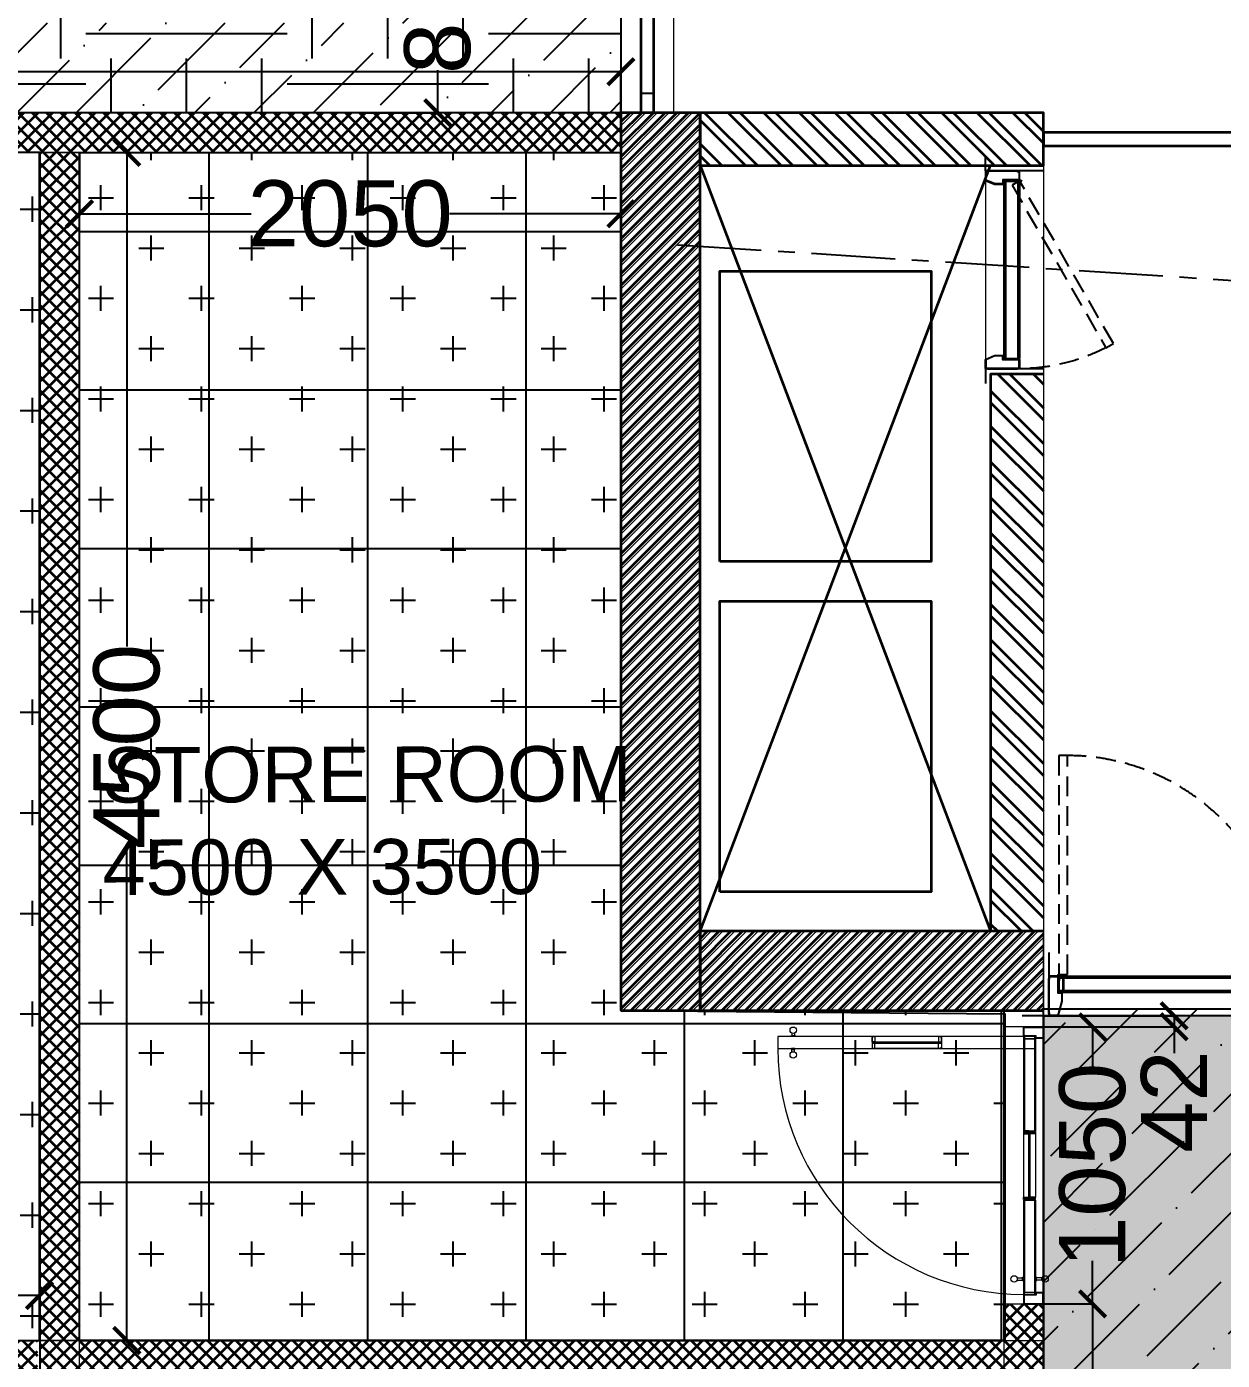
# Model space of a CAD drawing. Header units: millimetres. Extents: x 263321 to 4958806, y 33647 to 987811.
# Drawn here: x 2407802 to 2412329, y 497658 to 502709 of the extents above; entities that cross this region are included whole.
import ezdxf

# ---------------------------------------------------------------- set-up
doc = ezdxf.new("R2010")
doc.units = ezdxf.units.MM
doc.header["$PDMODE"] = 3
for name, pattern in [('( Hidden )', [0.375, 0.25, -0.125]), ('CENTER', [50.8, 31.75, -6.35, 6.35, -6.35]), ('HIDDEN', [0.375, 0.25, -0.125])]:
    doc.linetypes.add(name, pattern=pattern)
for name, color, linetype, lineweight in [('A-GYPSUM PARTITION', 250, 'Continuous', 35), ('A-PLAN-COLUMN', 3, 'Continuous', 0), ('A-PLAN-RCC-HATCH', 8, 'Continuous', 13), ('A-PLAN-THIN', 251, 'Continuous', 15), ('AR_DOOR', 42, 'Continuous', 0), ('Base 7th & 9th', 250, 'Continuous', 35), ('partition', 6, 'Continuous', 15), ('SW-PARTITION GYPSUM', 30, 'Continuous', 18), ('TOA_DOOR', 7, 'Continuous', 25)]:
    doc.layers.add(name, color=color, linetype=linetype, lineweight=lineweight)
for name, color, linetype in [('A-PLAN -GLASS FRAME', 4, 'Continuous'), ('A-PLAN-DOOR', 7, 'Continuous'), ('CEILING TOA', 7, 'Continuous'), ('CH', 250, 'Continuous'), ('CH - MAN', 8, 'Continuous'), ('FLOORING TOA', 7, 'Continuous'), ('PARTITION DIM.', 250, 'Continuous'), ('TEXT', 250, 'Continuous'), ('TOA-FC-MODULAR', 7, 'Continuous')]:
    doc.layers.add(name, color=color, linetype=linetype)
doc.styles.add('ARIAL', font='arial.ttf')
doc.styles.get("Standard").update_dxf_attribs({"font": 'arial.ttf'})
doc.styles.add('TEXT @ 150', font='arial.ttf', dxfattribs={"height": 225})
doc.dimstyles.new('DIM @ 150', dxfattribs={"dimtxt": 225, "dimasz": 100, "dimexe": 1, "dimexo": 0, "dimgap": 0.5, "dimtad": 0, "dimdec": 0, "dimzin": 0, "dimdsep": 46, "dimtxsty": 'TEXT @ 150', "dimblk": 'ARCHTICK', "dimcen": -2, "dimclrd": 8, "dimclre": 8, "dimclrt": 7, "dimadec": 0, "dimazin": 0, "dimtfac": 1, "dimtdec": 0, "dimtofl": 0, "dimtmove": 0, "dimatfit": 3, "dimldrblk": 'OPEN90', "dimfxl": 1, "dimtolj": 1, "dimtzin": 0, "dimlwd": -1, "dimlwe": -1, "dimarcsym": 0})
doc.dimstyles.new('DIM40', dxfattribs={"dimtxt": 80, "dimasz": 20, "dimexe": 30, "dimexo": 25, "dimgap": 20, "dimtad": 1, "dimdec": 0, "dimzin": 0, "dimdsep": 46, "dimtxsty": 'Standard', "dimblk1": 'DOT', "dimblk2": 'DOT', "dimsah": 1, "dimcen": 0.09, "dimclrd": 1, "dimclre": 1, "dimclrt": 2, "dimadec": 0, "dimazin": 0, "dimtfac": 1, "dimtdec": 0, "dimtofl": 0, "dimtmove": 0, "dimatfit": 0, "dimldrblk": 'DOT', "dimfxl": 1, "dimtolj": 1, "dimtzin": 0, "dimarcsym": 0})
pattern_1 = [(45, (13069.08, -8478.743), (-26.94076836, 26.94076836), []), (135, (13069.08, -8478.743), (-26.94076836, -26.94076836), [])]

# ---------------------------------------------------------------- blocks, each defined once
blk = doc.blocks.new('A$C3F28102C')
at = {"layer": 'A-PLAN-DOOR'}
h = blk.add_hatch(dxfattribs=at)
h.set_pattern_fill('ANSI31', color=256, style=0)
h.set_pattern_definition([(315, (-1529.3283, 1000.1135), (-0.44194174, -0.44194174), [])])
h.paths.add_polyline_path([(1.3, -14.9), (0, -14.9), (0, 0), (1.3, 0)])
h.paths.add_polyline_path([(1.3, 0.2), (1.3, 0), (0, 0), (0, 1.1, 0.115729)])
h.paths.add_polyline_path([(4.9, -14.9), (3.6, -14.9), (3.6, 0), (4.9, 0)])
h.paths.add_polyline_path([(4.9, 0), (3.6, 0), (3.6, 0.2, 0.115729), (4.9, 1.1)])
at = {"layer": 'A-PLAN-DOOR', "color": 2}
for points in [[(1.3, 0.2), (1.3, -14.9), (0, -14.9), (0, 1.1)], [(3.6, 0.2), (3.6, -14.9), (4.9, -14.9), (4.9, 1.1)]]:
    blk.add_lwpolyline(points, dxfattribs=at)
for radius in [3.42, 2.42]:
    blk.add_circle((2.5, 3.4), radius, dxfattribs=at)
blk = doc.blocks.new('Door 1500 mm')
at = {"layer": 'A-PLAN-DOOR'}
for p, q in [((-749, 144.7), (-749, 149.7)), ((749, 144.7), (749, 149.7)), ((710.4, 59.9), (-710.4, 59.9)), ((-710.4, 59.9), (-710.4, 0)), ((710.4, 53.4), (-710.4, 53.4)), ((-150, 0), (-150, 53.4)), ((710.4, 59.9), (710.4, 0)), ((710.4, 6.5), (-710.4, 6.5)), ((710.4, 0), (-710.4, 0))]:
    blk.add_line(p, q, dxfattribs=at)
for points in [[(-750, -90.3), (-750, -90.3), (-750, 149.7), (-851, 149.7)], [(750, -89.3), (750, 149.7), (851, 149.7)]]:
    blk.add_lwpolyline(points, dxfattribs=at)
for points in [[(-750, 8), (-749, 8), (-749, 141.7), (-750, 141.7)], [(-747.5, 1.5), (-715.6, 1.5), (-715.6, 63.4), (-700.6, 63.4), (-700.6, 94.6), (-715.2, 148.2), (-747.5, 148.2), (-747.5, 139.7), (-749, 139.7), (-749, 141.7), (-749, 149.7), (-714.1, 149.7), (-699.1, 94.8), (-699.1, 61.9), (-714.1, 61.9), (-714.1, 0), (-749, 0), (-749, 10), (-747.5, 10)], [(747.5, 1.5), (715.6, 1.5), (715.6, 63.4), (700.6, 63.4), (700.6, 94.6), (715.2, 148.2), (747.5, 148.2), (747.5, 139.7), (749, 139.7), (749, 141.7), (749, 149.7), (714.1, 149.7), (699.1, 94.8), (699.1, 61.9), (714.1, 61.9), (714.1, 0), (749, 0), (749, 10), (747.5, 10)], [(750, 8), (749, 8), (749, 141.7), (750, 141.7)]]:
    blk.add_lwpolyline(points, close=True, dxfattribs=at)
at = {"layer": 'A-PLAN-DOOR', "linetype": 'HIDDEN', "ltscale": 300}
for points in [[(-711.8, -7), (-678.8, -7), (-678.8, -534.8), (-711.8, -534.8)], [(711.8, -7), (678.8, -7), (678.8, -835.8), (711.8, -835.8)]]:
    blk.add_lwpolyline(points, close=True, dxfattribs=at)
for centre, radius, start, end in [((-678.8, -7), 528.9, 270, 0.757), ((678.8, -7), 828.8, 179.517, 270)]:
    blk.add_arc(centre, radius, start, end, dxfattribs=at)
at = {"layer": 'A-PLAN-DOOR', "extrusion": (0, 0, -1), "yscale": 0.9981851179673188, "zscale": -0.9981851179673188, "rotation": 180}
for p, xscale in [((714.1, 0), 0.9981851179673188), ((-714.1, 0), -0.9981851179673188)]:
    blk.add_blockref('A$C3F28102C', p, dxfattribs=dict(at, xscale=xscale))
blk = doc.blocks.new('_DOT')
at = {"color": 0, "linetype": 'ByBlock'}
blk.add_line((-0.5, 0), (-1, 0), dxfattribs=at)
at = {"color": 0, "linetype": 'ByBlock', "const_width": 0.5}
blk.add_lwpolyline([(-0.25, 0, 1), (0.25, 0, 1)], format="xyb", close=True, dxfattribs=at)
blk = doc.blocks.new('shaft door 750')
at = {"layer": 'A-PLAN-DOOR'}
for p, q in [((335.5, 59.8), (-335.5, 59.8)), ((-335.5, 0), (-335.5, 59.8)), ((335.5, 53.4), (-335.5, 53.4)), ((335.5, 0), (335.5, 59.8)), ((335.5, 6.5), (-335.5, 6.5)), ((335.5, 0), (-335.5, 0)), ((-374, -69.8), (-374, -64.8)), ((-374, -64.8), (-374, -69.8))]:
    blk.add_line(p, q, dxfattribs=at)
at = {"layer": 'A-PLAN-DOOR', "linetype": 'HIDDEN', "ltscale": 300}
blk.add_lwpolyline([(336.8, 59.8), (320.3, 31.3), (-295.2, 386.7), (-278.8, 415.2)], close=True, dxfattribs=at)
at = {"layer": 'A-PLAN-DOOR'}
for points in [[(-375, 150), (-375, 150), (-375, -70), (-430, -70)], [(375, 150.2), (375, 150.2), (375, -70), (430, -70)]]:
    blk.add_lwpolyline(points, dxfattribs=at)
for points in [[(-375, 51.9), (-374, 51.9), (-374, -61.8), (-375, -61.8)], [(-372.5, 58.3), (-340.6, 58.3), (-340.6, -3.5), (-325.6, -3.5), (-325.6, -34.7), (-340.2, -68.3), (-372.5, -68.3), (-372.5, -59.8), (-374, -59.8), (-374, -61.8), (-374, -69.8), (-339.1, -69.8), (-324.1, -34.9), (-324.1, -2), (-339.1, -2), (-339.1, 59.8), (-374, 59.8), (-374, 49.9), (-372.5, 49.9)], [(372.5, 58.3), (340.6, 58.3), (340.6, -3.5), (325.6, -3.5), (325.6, -34.7), (340.2, -68.3), (372.5, -68.3), (372.5, -59.8), (374, -59.8), (374, -61.8), (374, -69.8), (339.1, -69.8), (324.1, -34.9), (324.1, -2), (339.1, -2), (339.1, 59.8), (374, 59.8), (374, 49.9), (372.5, 49.9)], [(375, 51.9), (374, 51.9), (374, -61.8), (375, -61.8)]]:
    blk.add_lwpolyline(points, close=True, dxfattribs=at)
at = {"layer": 'A-PLAN-DOOR', "linetype": 'HIDDEN', "ltscale": 300}
blk.add_arc((337.6, 59.8), 711.6, 152.6807, 180, dxfattribs=at)
at = {"layer": 'A-PLAN-THIN'}
for p, q in [((395, 150), (-395, 150)), ((375, -70), (-375, -70))]:
    blk.add_line(p, q, dxfattribs=at)
at = {"layer": 'A-PLAN-DOOR', "xscale": -0.9973404255317604, "yscale": 0.9973404255317604, "zscale": 0.9973404255317604}
blk.add_blockref('A$C3F28102C', (339.1, 59.8), dxfattribs=at)
blk = doc.blocks.new('Columns')
at = {"layer": 'A-PLAN-RCC-HATCH'}
h = blk.add_hatch(dxfattribs=at)
h.set_pattern_fill('ANSI31', color=256, scale=250, style=0)
h.set_pattern_definition([(45, (472797.9, -579762.232), (-22.0970869, 22.0970869), [])])
h.paths.add_polyline_path([(32139.7, 10137), (32439.7, 10137), (32439.7, 13537), (32139.7, 13537)])
h = blk.add_hatch(dxfattribs=at)
h.set_pattern_fill('ANSI31', color=256, scale=250, style=0)
h.set_pattern_definition([(45, (473097.9, -579762.232), (-22.0970869, 22.0970869), [])])
h.paths.add_polyline_path([(32439.7, 10137), (33739.7, 10137), (33739.7, 10437), (32439.7, 10437)])
at = {"layer": 'A-PLAN-COLUMN', "elevation": 0}
for points in [[(32139.7, 10137), (32439.7, 10137), (32439.7, 13537), (32139.7, 13537)], [(32439.7, 10137), (33739.7, 10137), (33739.7, 10437), (32439.7, 10437)]]:
    blk.add_lwpolyline(points, close=True, dxfattribs=at)
blk = doc.blocks.new('_ArchTick')
at = {"color": 0, "linetype": 'ByBlock', "const_width": 0.15}
blk.add_lwpolyline([(-0.5, -0.5), (0.5, 0.5)], dxfattribs=at)
blk = doc.blocks.new('*D547')
at = {"layer": 'Defpoints', "color": 0, "transparency": 16777216}
for p in [(2411651.6, 498963.1), (2411651.6, 498921.2), (2412146.2, 498921.2)]:
    blk.add_point(p, dxfattribs=at)
at = {"layer": 'PARTITION DIM.', "color": 8, "transparency": 16777216}
for p, q in [((2411651.6, 498963.1), (2412147.2, 498963.1)), ((2411651.6, 498921.2), (2412147.2, 498921.2)), ((2412146.2, 498963.1), (2412146.2, 498921.2)), ((2412146.2, 498921.2), (2412146.2, 498821.2))]:
    blk.add_line(p, q, dxfattribs=at)
at = {"layer": 'PARTITION DIM.', "color": 8, "transparency": 16777216, "xscale": 100, "yscale": 100, "zscale": 100}
for p, rotation in [((2412146.2, 498963.1), 90), ((2412146.2, 498921.2), 270)]:
    blk.add_blockref('_ArchTick', p, dxfattribs=dict(at, rotation=rotation))
at = {"layer": 'PARTITION DIM.', "color": 7, "transparency": 16777216, "insert": (2412146.2, 498637.9), "char_height": 250, "attachment_point": 5, "rotation": 90}
blk.add_mtext('\\A1;42', dxfattribs=at)
blk = doc.blocks.new('_Open90')
at = {"color": 0, "linetype": 'ByBlock'}
for p, q in [((0, 0), (-1, 0)), ((-0.5, 0.5), (0, 0)), ((0, 0), (-0.5, -0.5))]:
    blk.add_line(p, q, dxfattribs=at)
blk = doc.blocks.new('*D548')
at = {"layer": 'Defpoints', "color": 0, "transparency": 16777216}
for p in [(2411651.6, 498921.2), (2411651.6, 497871.6), (2411837.9, 497871.6)]:
    blk.add_point(p, dxfattribs=at)
at = {"layer": 'PARTITION DIM.', "color": 8, "transparency": 16777216}
for p, q in [((2411651.6, 498921.2), (2411838.9, 498921.2)), ((2411837.9, 498921.2), (2411837.9, 498758)), ((2411837.9, 497871.6), (2411837.9, 498034.8)), ((2411651.6, 497871.6), (2411838.9, 497871.6))]:
    blk.add_line(p, q, dxfattribs=at)
at = {"layer": 'PARTITION DIM.', "color": 8, "transparency": 16777216, "xscale": 100, "yscale": 100, "zscale": 100}
for p, rotation in [((2411837.9, 498921.2), 90), ((2411837.9, 497871.6), 270)]:
    blk.add_blockref('_ArchTick', p, dxfattribs=dict(at, rotation=rotation))
at = {"layer": 'PARTITION DIM.', "color": 7, "transparency": 16777216, "insert": (2411837.9, 498396.4), "char_height": 250, "attachment_point": 5, "rotation": 90}
blk.add_mtext('\\A1;1050', dxfattribs=at)
blk = doc.blocks.new('*D549')
at = {"layer": 'Defpoints', "color": 0, "transparency": 16777216}
for p in [(2411651.6, 497871.6), (2411651.6, 492883.1), (2411837.9, 492883.1)]:
    blk.add_point(p, dxfattribs=at)
at = {"layer": 'PARTITION DIM.', "color": 8, "transparency": 16777216}
for p, q in [((2411651.6, 497871.6), (2411838.9, 497871.6)), ((2411837.9, 497871.6), (2411837.9, 495756.4)), ((2411837.9, 492883.1), (2411837.9, 494998.2)), ((2411651.6, 492883.1), (2411838.9, 492883.1))]:
    blk.add_line(p, q, dxfattribs=at)
at = {"layer": 'PARTITION DIM.', "color": 8, "transparency": 16777216, "xscale": 100, "yscale": 100, "zscale": 100}
for p, rotation in [((2411837.9, 497871.6), 90), ((2411837.9, 492883.1), 270)]:
    blk.add_blockref('_ArchTick', p, dxfattribs=dict(at, rotation=rotation))
at = {"layer": 'PARTITION DIM.', "color": 7, "transparency": 16777216, "insert": (2411837.9, 495377.3), "char_height": 250, "attachment_point": 5, "rotation": 90}
blk.add_mtext('\\A1;4989', dxfattribs=at)
blk = doc.blocks.new('*D561')
at = {"layer": 'Defpoints', "color": 0, "transparency": 16777216}
for p in [(2407850.2, 497903.6), (2404601.6, 497733.1), (2407850.2, 497733.1)]:
    blk.add_point(p, dxfattribs=at)
at = {"layer": 'PARTITION DIM.', "color": 8, "transparency": 16777216}
for p, q in [((2404601.6, 497733.1), (2404601.6, 497904.6)), ((2404601.6, 497903.6), (2405851.9, 497903.6)), ((2407850.2, 497903.6), (2406599.9, 497903.6)), ((2407850.2, 497733.1), (2407850.2, 497904.6))]:
    blk.add_line(p, q, dxfattribs=at)
at = {"layer": 'PARTITION DIM.', "color": 8, "transparency": 16777216, "xscale": 100, "yscale": 100, "zscale": 100, "rotation": 180}
blk.add_blockref('_ArchTick', (2404601.6, 497903.6), dxfattribs=at)
at = {"layer": 'PARTITION DIM.', "color": 8, "transparency": 16777216, "xscale": 100, "yscale": 100, "zscale": 100}
blk.add_blockref('_ArchTick', (2407850.2, 497903.6), dxfattribs=at)
at = {"layer": 'PARTITION DIM.', "color": 7, "transparency": 16777216, "insert": (2406225.9, 497903.6), "char_height": 250, "attachment_point": 5}
blk.add_mtext('\\A1;3249', dxfattribs=at)
blk = doc.blocks.new('*D562')
at = {"layer": 'Defpoints', "color": 0, "transparency": 16777216}
for p in [(2408001.6, 502233.1), (2408001.6, 497733.1), (2408180.8, 497733.1)]:
    blk.add_point(p, dxfattribs=at)
at = {"layer": 'PARTITION DIM.', "color": 8, "transparency": 16777216}
for p, q in [((2408001.6, 502233.1), (2408181.8, 502233.1)), ((2408180.8, 502233.1), (2408180.8, 500361.5)), ((2408180.8, 497733.1), (2408180.8, 499604.7)), ((2408001.6, 497733.1), (2408181.8, 497733.1))]:
    blk.add_line(p, q, dxfattribs=at)
at = {"layer": 'PARTITION DIM.', "color": 8, "transparency": 16777216, "xscale": 100, "yscale": 100, "zscale": 100}
for p, rotation in [((2408180.8, 502233.1), 90), ((2408180.8, 497733.1), 270)]:
    blk.add_blockref('_ArchTick', p, dxfattribs=dict(at, rotation=rotation))
at = {"layer": 'PARTITION DIM.', "color": 7, "transparency": 16777216, "insert": (2408180.8, 499983.1), "char_height": 250, "attachment_point": 5, "rotation": 90}
blk.add_mtext('\\A1;4500', dxfattribs=at)
blk = doc.blocks.new('*D565')
at = {"layer": 'Defpoints', "color": 0, "transparency": 16777216}
for p in [(2408001.6, 502233.1), (2410051.6, 502233.1), (2410051.6, 502000.6)]:
    blk.add_point(p, dxfattribs=at)
at = {"layer": 'PARTITION DIM.', "color": 8, "transparency": 16777216}
for p, q in [((2408001.6, 502233.1), (2408001.6, 501999.6)), ((2410051.6, 502233.1), (2410051.6, 501999.6)), ((2408001.6, 502000.6), (2408651.1, 502000.6)), ((2410051.6, 502000.6), (2409402.1, 502000.6))]:
    blk.add_line(p, q, dxfattribs=at)
at = {"layer": 'PARTITION DIM.', "color": 8, "transparency": 16777216, "xscale": 100, "yscale": 100, "zscale": 100, "rotation": 180}
blk.add_blockref('_ArchTick', (2408001.6, 502000.6), dxfattribs=at)
at = {"layer": 'PARTITION DIM.', "color": 8, "transparency": 16777216, "xscale": 100, "yscale": 100, "zscale": 100}
blk.add_blockref('_ArchTick', (2410051.6, 502000.6), dxfattribs=at)
at = {"layer": 'PARTITION DIM.', "color": 7, "transparency": 16777216, "insert": (2409026.6, 502000.6), "char_height": 250, "attachment_point": 5}
blk.add_mtext('\\A1;2050', dxfattribs=at)
blk = doc.blocks.new('*D572')
at = {"layer": 'Defpoints', "color": 0, "transparency": 16777216}
for p in [(2410051.6, 502538.9), (2404451.6, 502383.1), (2410051.6, 502383.1)]:
    blk.add_point(p, dxfattribs=at)
at = {"layer": 'PARTITION DIM.', "color": 8, "transparency": 16777216}
for p, q in [((2404451.6, 502383.1), (2404451.6, 502539.9)), ((2404451.6, 502538.9), (2406878.3, 502538.9)), ((2410051.6, 502538.9), (2407625, 502538.9)), ((2410051.6, 502383.1), (2410051.6, 502539.9))]:
    blk.add_line(p, q, dxfattribs=at)
at = {"layer": 'PARTITION DIM.', "color": 8, "transparency": 16777216, "xscale": 100, "yscale": 100, "zscale": 100, "rotation": 180}
blk.add_blockref('_ArchTick', (2404451.6, 502538.9), dxfattribs=at)
at = {"layer": 'PARTITION DIM.', "color": 8, "transparency": 16777216, "xscale": 100, "yscale": 100, "zscale": 100}
blk.add_blockref('_ArchTick', (2410051.6, 502538.9), dxfattribs=at)
at = {"layer": 'PARTITION DIM.', "color": 7, "transparency": 16777216, "insert": (2407251.6, 502538.9), "char_height": 250, "attachment_point": 5}
blk.add_mtext('\\A1;5600', dxfattribs=at)
blk = doc.blocks.new('*D701')
at = {"layer": 'CH', "color": 8, "transparency": 16777216}
for p, q in [((2409066.6, 503260.1), (2409358.9, 503260.1)), ((2409357.9, 503260.1), (2409357.9, 503098.4)), ((2409357.9, 502383.1), (2409357.9, 502544.7)), ((2409066.6, 502383.1), (2409358.9, 502383.1))]:
    blk.add_line(p, q, dxfattribs=at)
at = {"layer": 'Defpoints', "color": 0, "transparency": 16777216}
for p in [(2409066.6, 503260.1), (2409066.6, 502383.1), (2409357.9, 502383.1)]:
    blk.add_point(p, dxfattribs=at)
at = {"layer": 'CH', "color": 8, "transparency": 16777216, "xscale": 100, "yscale": 100, "zscale": 100}
for p, rotation in [((2409357.9, 503260.1), 90), ((2409357.9, 502383.1), 270)]:
    blk.add_blockref('_ArchTick', p, dxfattribs=dict(at, rotation=rotation))
at = {"layer": 'CH', "color": 7, "transparency": 16777216, "insert": (2409357.9, 502821.6), "char_height": 250, "attachment_point": 5, "rotation": 90}
blk.add_mtext('\\A1;877', dxfattribs=at)
blk = doc.blocks.new('A$C3A863514')
at = {"layer": 'AR_DOOR', "lineweight": 13, "ltscale": 0.4}
for p, q in [((-95.2, 952.4), (-86.1, 952.4)), ((-95.2, 942.8), (-86.1, 942.8)), ((-23.8, 952.4), (-32.9, 952.4)), ((-23.8, 942.8), (-32.9, 942.8))]:
    blk.add_line(p, q, dxfattribs=at)
at = {"layer": 'AR_DOOR', "lineweight": 13, "ltscale": 0.25}
for p, q in [((-36.8, 649), (-82.3, 649)), ((-82.3, 397.4), (-82.3, 638.1)), ((-62.1, 649), (-62.1, 397.4)), ((-56.9, 649), (-56.9, 397.4)), ((-36.8, 397.4), (-36.8, 638.1)), ((-36.8, 386.5), (-82.3, 386.5))]:
    blk.add_line(p, q, dxfattribs=at)
at = {"layer": 'AR_DOOR'}
for p, q in [((-959.6, 99.9), (-959.6, 78.8)), ((-950.1, 99.9), (-950.1, 78.8)), ((-404.7, 75), (-645.3, 75)), ((-959.6, 4.6), (-959.6, 25.7)), ((-950.1, 4.6), (-950.1, 25.7)), ((-404.7, 29.5), (-645.3, 29.5))]:
    blk.add_line(p, q, dxfattribs=at)
at = {"layer": 'AR_DOOR', "ltscale": 0.95}
for p, q in [((-656.3, 75), (-656.3, 29.5)), ((-656.3, 54.9), (-404.7, 54.9)), ((-393.8, 75), (-393.8, 29.5)), ((-656.3, 49.6), (-404.7, 49.6))]:
    blk.add_line(p, q, dxfattribs=at)
at = {"layer": 'AR_DOOR', "lineweight": 13, "ltscale": 0.05}
blk.add_lwpolyline([(-36.8, 29.5), (-36.8, 1006), (-82.3, 1006), (-82.3, 29.5)], close=True, dxfattribs=at)
at = {"layer": 'AR_DOOR', "lineweight": 13, "ltscale": 0.4}
for points in [[(-86.1, 954.3), (-86.1, 940.9), (-82.3, 940.9), (-82.3, 954.3)], [(-32.9, 954.3), (-32.9, 940.9), (-36.8, 940.9), (-36.8, 954.3)]]:
    blk.add_lwpolyline(points, close=True, dxfattribs=at)
at = {"layer": 'AR_DOOR', "lineweight": 13, "ltscale": 0.25}
for points in [[(-79.5, 649), (-79.5, 646.3), (-82.3, 646.3), (-82.3, 638.1), (-62.1, 638.1), (-62.1, 649), (-79.5, 649)], [(-39.5, 649), (-39.5, 646.3), (-36.8, 646.3), (-36.8, 638.1), (-56.9, 638.1), (-56.9, 649), (-39.5, 649)], [(-79.5, 386.5), (-79.5, 389.2), (-82.3, 389.2), (-82.3, 397.4), (-62.1, 397.4), (-62.1, 386.5), (-79.5, 386.5)], [(-39.5, 386.5), (-39.5, 389.2), (-36.8, 389.2), (-36.8, 397.4), (-56.9, 397.4), (-56.9, 386.5), (-39.5, 386.5)]]:
    blk.add_lwpolyline(points, dxfattribs=at)
at = {"layer": 'AR_DOOR'}
for points in [[(-1050, 0), (-1050, 0), (-1006.3, 0), (-1006.3, 29.5), (-1013.3, 29.5), (-1013.3, 75), (-1050, 75), (-1050, 0)], [(-1047.4, 3.5), (-1047.4, 2.6), (-1008.9, 2.6), (-1008.9, 26.9), (-1015.9, 26.9), (-1015.9, 72.4), (-1047.4, 72.4), (-1047.4, 2.6)], [(-656.3, 72.3), (-653.5, 72.3), (-653.5, 75), (-645.3, 75), (-645.3, 54.9), (-656.3, 54.9), (-656.3, 72.3)], [(-393.8, 72.3), (-396.5, 72.3), (-396.5, 75), (-404.7, 75), (-404.7, 54.9), (-393.8, 54.9), (-393.8, 72.3)], [(0, 0), (0, 0), (-43.7, 0), (-43.7, 29.5), (-36.8, 29.5), (-36.8, 75), (0, 75), (0, 0)], [(-2.6, 3.5), (-2.6, 2.6), (-41.1, 2.6), (-41.1, 26.9), (-34.1, 26.9), (-34.1, 72.4), (-2.6, 72.4), (-2.6, 2.6)], [(-656.3, 32.2), (-653.5, 32.2), (-653.5, 29.5), (-645.3, 29.5), (-645.3, 49.6), (-656.3, 49.6), (-656.3, 32.2)], [(-393.8, 32.2), (-396.5, 32.2), (-396.5, 29.5), (-404.7, 29.5), (-404.7, 49.6), (-393.8, 49.6), (-393.8, 32.2)]]:
    blk.add_lwpolyline(points, dxfattribs=at)
at = {"layer": 'AR_DOOR', "ltscale": 0.95}
for points in [[(-656.3, 75), (-1013.3, 75), (-1013.3, 71.5), (-656.3, 71.5)], [(-656.3, 71.5), (-1004.5, 71.5), (-1004.5, 33), (-656.3, 33)], [(-36.8, 75), (-393.8, 75)], [(-393.8, 71.5), (-36.8, 71.5), (-36.8, 75)], [(-45.5, 71.5), (-393.8, 71.5)], [(-393.8, 33), (-45.5, 33), (-45.5, 71.5)], [(-656.3, 29.5), (-1013.3, 29.5), (-1013.3, 33), (-656.3, 33)], [(-36.8, 33), (-36.8, 29.5), (-393.8, 29.5)], [(-393.8, 33), (-36.8, 33)]]:
    blk.add_lwpolyline(points, dxfattribs=at)
for points in [[(-1013.3, 71.5), (-1004.5, 71.5), (-1004.5, 33), (-1013.3, 33)], [(-36.8, 71.5), (-45.5, 71.5), (-45.5, 33), (-36.8, 33)]]:
    blk.add_lwpolyline(points, close=True, dxfattribs=at)
at = {"layer": 'AR_DOOR'}
for points in [[(-961.5, 78.8), (-948.1, 78.8), (-948.1, 75), (-961.5, 75)], [(-961.5, 25.7), (-948.1, 25.7), (-948.1, 29.5), (-961.5, 29.5)]]:
    blk.add_lwpolyline(points, close=True, dxfattribs=at)
at = {"layer": 'AR_DOOR', "lineweight": 13, "ltscale": 0.4}
for centre in [(-106.2, 947.6), (-12.8, 947.6)]:
    blk.add_circle(centre, 12, dxfattribs=at)
at = {"layer": 'AR_DOOR'}
for centre in [(-954.8, 110.9), (-954.8, -6.4)]:
    blk.add_circle(centre, 12, dxfattribs=at)
at = {"layer": 'AR_DOOR', "lineweight": 13, "ltscale": 0.05}
blk.add_arc((-81.9, 74.6), 931.4, 90.022, 179.978, dxfattribs=at)
at = {"layer": 'AR_DOOR'}
for centre, radius, start, end in [((-667.8, 67.7), 17.3, 311.9747, 17.0953), ((-676, 65.9), 22.6, 330.6798, 14.7641), ((-662.3, 69.5), 15.8, 292.4741, 7.5067), ((-657.6, 68.7), 13.9, 275.6882, 327.9828), ((-650, 64.6), 5.77, 207.9347, 287.0897), ((-649.2, 69.6), 6.45, 208.0111, 296.8103), ((-648.2, 76.4), 8.89, 222.5397, 287.3666), ((-401.8, 76.4), 8.89, 252.6334, 317.4603), ((-392.4, 68.7), 13.9, 212.0172, 264.3118), ((-400.8, 69.6), 6.45, 243.1897, 331.9889), ((-387.7, 69.5), 15.8, 172.4933, 247.5259), ((-400, 64.6), 5.77, 252.9103, 332.0653), ((-382.2, 67.7), 17.3, 162.9047, 228.0253), ((-374, 65.9), 22.6, 165.2359, 209.3202), ((-667.8, 36.8), 17.3, 342.9047, 48.0253), ((-676, 38.6), 22.6, 345.2359, 29.3202), ((-662.3, 35), 15.8, 352.4933, 67.5259), ((-657.6, 35.8), 13.9, 32.0172, 84.3118), ((-650, 39.9), 5.77, 72.9103, 152.0653), ((-649.2, 34.9), 6.45, 63.1897, 151.9889), ((-648.2, 28.1), 8.89, 72.6334, 137.4603), ((-401.8, 28.1), 8.89, 42.5397, 107.3666), ((-392.4, 35.8), 13.9, 95.6882, 147.9828), ((-400.8, 34.9), 6.45, 28.0111, 116.8103), ((-387.7, 35), 15.8, 112.4741, 187.5067), ((-400, 39.9), 5.77, 27.9347, 107.0897), ((-382.2, 36.8), 17.3, 131.9747, 197.0953), ((-374, 38.6), 22.6, 150.6798, 194.7641)]:
    blk.add_arc(centre, radius, start, end, dxfattribs=at)

msp = doc.modelspace()

# ---------------------------------------------------------------- hatches: boundary and pattern name
at = {"layer": 'A-GYPSUM PARTITION', "true_color": 0x636466}
h = msp.add_hatch(dxfattribs=at)
h.set_pattern_fill('ANSI37', color=251, scale=12)
h.set_pattern_definition(pattern_1)
h.paths.add_polyline_path([(2410051.6, 502383.1), (2406751.6, 502383.1), (2406751.6, 502233.1), (2410051.6, 502233.1)])
h = msp.add_hatch(dxfattribs=at)
h.set_pattern_fill('ANSI37', color=251, scale=12)
h.set_pattern_definition(pattern_1)
h.paths.add_polyline_path([(2408001.6, 502233.1), (2407851.6, 502233.1), (2407851.6, 497733.1), (2408001.6, 497733.1)])
h = msp.add_hatch(dxfattribs=at)
h.set_pattern_fill('ANSI37', color=251, scale=12)
h.set_pattern_definition(pattern_1)
h.paths.add_polyline_path([(2411576.6, 497871.6), (2411505.8, 497870.2), (2411505.8, 497733.1), (2411651.6, 497733.1), (2411651.6, 497871.6)])
h = msp.add_hatch(dxfattribs=at)
h.set_pattern_fill('ANSI37', color=251, scale=12)
h.set_pattern_definition(pattern_1)
h.paths.add_polyline_path([(2407842.9, 497733.1), (2404601.6, 497733.1), (2404601.6, 497583.1), (2407842.9, 497583.1)])
h = msp.add_hatch(dxfattribs=at)
h.set_pattern_fill('ANSI37', color=251, scale=12)
h.set_pattern_definition(pattern_1)
h.paths.add_polyline_path([(2411651.6, 497733.1), (2407851.6, 497733.1), (2407851.6, 497583.1), (2411651.6, 497583.1)])
at = {"layer": 'Base 7th & 9th'}
h = msp.add_hatch(dxfattribs=at)
h.set_pattern_fill('ANSI31', color=256, scale=250, style=0)
h.set_pattern_definition([(45, (2850709.825, -90916.18), (-22.0970869, 22.0970869), [])])
h.paths.add_polyline_path([(2410051.6, 498983.1), (2410351.6, 498983.1), (2410351.6, 502383.1), (2410051.6, 502383.1)])
h = msp.add_hatch(dxfattribs=at)
h.set_pattern_fill('ANSI32', color=256, scale=10, angle=-90, style=0)
h.set_pattern_definition([(315, (2173251.63, 180883.06), (67.35192, 67.35192), []), (315, (2173251.63, 180838.16), (67.35192, 67.35192), [])])
h.paths.add_polyline_path([(2410351.6, 502183.1), (2411651.6, 502183.1), (2411651.6, 502383.1), (2410351.6, 502383.1)])
h = msp.add_hatch(dxfattribs=at)
h.set_pattern_fill('ANSI32', color=256, scale=10, angle=-90, style=0)
h.set_pattern_definition([(315, (2173551.63, 180883.06), (67.35192, 67.35192), []), (315, (2173551.63, 180838.16), (67.35192, 67.35192), [])])
h.paths.add_polyline_path([(2411651.6, 499283.1), (2411651.6, 501393.1), (2411451.6, 501393.1), (2411451.6, 499283.1)])
h = msp.add_hatch(dxfattribs=at)
h.set_pattern_fill('ANSI31', color=256, scale=250, style=0)
h.set_pattern_definition([(45, (2851009.825, -90916.18), (-22.0970869, 22.0970869), [])])
h.paths.add_polyline_path([(2410351.6, 498983.1), (2411651.6, 498983.1), (2411651.6, 499283.1), (2410351.6, 499283.1)])
at = {"layer": 'CEILING TOA', "true_color": 0x939598}
h = msp.add_hatch(dxfattribs=at)
h.set_pattern_fill('ANSI36', color=252, scale=50)
h.set_pattern_definition([(45, (13069.08, -8478.74), (84.189901, 308.696304), [396.875, -79.375, 0, -79.375])])
h.paths.add_polyline_path([(2403926.6, 504623.3), (2409076.6, 504623.3), (2409076.6, 502723.3), (2403926.6, 502723.3)], flags=16)
h.paths.add_polyline_path([(2402951.6, 505304.9), (2410051.6, 505187.2), (2410051.6, 502383.1), (2404451.6, 502383.1), (2404451.6, 501336.2), (2402957.7, 501375.3)])
h = msp.add_hatch(dxfattribs=at)
h.set_pattern_fill('ANSI36', color=252, scale=50)
h.set_pattern_definition([(45, (16869.03, 23601.26), (84.189901, 308.696304), [396.875, -79.375, 0, -79.375])])
h.paths.add_polyline_path([(2411651.6, 498988.8), (2413191.4, 498988.8), (2413191.4, 492883.1), (2411651.6, 492883.1)])
at = {"layer": 'FLOORING TOA', "true_color": 0xc7c8ca}
h = msp.add_hatch(dxfattribs=at)
h.set_pattern_fill('EARTH', color=9, scale=120)
edge = h.paths.add_edge_path()
edge.add_line((2399150.3, 470683.1), (2406751.6, 470683.1))
edge.add_line((2406751.6, 470683.1), (2406751.6, 489283.1))
edge.add_line((2406751.6, 489283.1), (2406777, 491421.9))
edge.add_line((2406777, 491421.9), (2410711.6, 491383.1))
edge.add_line((2410711.6, 491383.1), (2410711.6, 490662.8))
edge.add_line((2410711.6, 490662.8), (2412251.6, 490662.8))
edge.add_line((2412251.6, 490662.8), (2412251.6, 491383.1))
edge.add_line((2412251.6, 491383.1), (2413501.6, 491383.1))
edge.add_line((2413501.6, 491383.1), (2413501.6, 490641.9))
edge.add_line((2413501.6, 490641.9), (2414541.6, 490641.9))
edge.add_line((2414541.6, 490641.9), (2414541.6, 491383.1))
edge.add_line((2414541.6, 491383.1), (2419059.8, 491383.1))
edge.add_line((2419059.8, 491383.1), (2419290.9, 492883.1))
edge.add_line((2419290.9, 492883.1), (2413191.6, 492883.1))
edge.add_line((2413191.6, 492883.1), (2413191.6, 495458.2))
edge.add_line((2413191.6, 495458.2), (2416206.2, 495458.2))
edge.add_line((2416206.2, 495458.2), (2416206.2, 496558.2))
edge.add_line((2416206.2, 496558.2), (2413191.6, 496558.2))
edge.add_line((2413191.6, 496558.2), (2413191.6, 498963.1))
edge.add_line((2413191.6, 498963.1), (2411651.6, 498963.1))
edge.add_line((2411651.6, 498963.1), (2411651.6, 492883.1))
edge.add_line((2411651.6, 492883.1), (2404451.6, 492883.1))
edge.add_line((2404451.6, 492883.1), (2404452.6, 502283.1))
edge.add_line((2404452.6, 502283.1), (2402951.6, 502283.1))
edge.add_line((2402951.6, 502283.1), (2402951.4, 497183.5))
edge.add_line((2402951.4, 497183.5), (2402951.6, 497133.1))
edge.add_line((2402951.6, 497133.1), (2399951.6, 497133.1))
edge.add_line((2399951.6, 497133.1), (2399951.6, 505326.9))
edge.add_arc((2397396.4, -38564.5), 543897.4, 89.730828, 95.307778)
edge.add_line((2347082.8, 503000.8), (2347082.9, 472483.1))
edge.add_line((2347082.9, 472483.1), (2343851.6, 472483.1))
edge.add_line((2343851.6, 472483.1), (2343851.6, 458383.2))
edge.add_line((2343851.6, 458383.2), (2354252.4, 458383.2))
edge.add_line((2354252.4, 458383.2), (2354252.7, 455753.4))
edge.add_arc((2374151.3, 141679.3), 314703.8, 88.069715, 93.625218, ccw=False)
edge.add_line((2384751.6, 456204.5), (2384751.6, 459200.3))
edge.add_line((2384751.6, 459200.3), (2394751.8, 459200.3))
edge.add_line((2394751.8, 459200.3), (2394749.6, 457484.3))
edge.add_line((2394749.6, 457484.3), (2395751.6, 457483.1))
edge.add_line((2395751.6, 457483.1), (2395751.6, 458383.1))
edge.add_line((2395751.6, 458383.1), (2396651.6, 458383.1))
edge.add_line((2396651.6, 458383.1), (2396651.6, 459197.4))
edge.add_line((2396651.6, 459197.4), (2399811.2, 459198))
edge.add_line((2399811.2, 459198), (2399811.2, 460833.1))
edge.add_line((2399811.2, 460833.1), (2398551.6, 460833.1))
edge.add_line((2398551.6, 460833.1), (2398551.6, 466883.1))
edge.add_line((2398551.6, 466883.1), (2403551.7, 466883.1))
edge.add_line((2403551.7, 466883.1), (2403551.7, 465533.1))
edge.add_line((2403551.7, 465533.1), (2407851.7, 465533.1))
edge.add_line((2407851.7, 465533.1), (2407851.7, 460783.1))
edge.add_line((2407851.7, 460783.1), (2409491.6, 460783.1))
edge.add_line((2409491.6, 460783.1), (2409496.3, 466883.1))
edge.add_line((2409496.3, 466883.1), (2415285.8, 466883.1))
edge.add_line((2415285.8, 466883.1), (2415516.9, 468383.1))
edge.add_line((2415516.9, 468383.1), (2399151.6, 468383.1))
edge.add_arc((2399151.6, 468983.1), 600, 180.0002, 269.9977, ccw=False)
edge.add_line((2398551.6, 468983.1), (2398551.6, 470083.1))
edge.add_arc((2399151.6, 470083.1), 600, 90.125, 179.9999, ccw=False)
edge = h.paths.add_edge_path(flags=16)
edge.add_line((2350804.3, 495933.1), (2349254.3, 495933.1))
edge.add_arc((2349254.3, 495533.1), 400, 90.0003, 179.7889)
edge.add_line((2348854.3, 495534.5), (2348854.3, 492844.4))
edge.add_line((2348854.3, 492844.4), (2350804.3, 492844.4))
edge.add_line((2350804.3, 492844.4), (2350804.3, 495933.1))
h.paths.add_polyline_path([(2380451.6, 495933.1), (2394411.6, 495933.1), (2394411.6, 489283.1), (2388129.7, 489289.9), (2388129.7, 487283.1), (2379984.7, 487283), (2379984.7, 489283.1), (2380551.6, 489283.1)], flags=16)
edge = h.paths.add_edge_path(flags=16)
edge.add_line((2404951.6, 487283.1), (2348951.6, 487283.1))
edge.add_arc((2348951.6, 486983.1), 300, 90, 179.997)
edge.add_line((2348651.6, 486983.1), (2348650.9, 472483.1))
edge.add_line((2348650.9, 472483.1), (2404951.6, 472483.1))
edge.add_line((2404951.6, 472483.1), (2404951.6, 487283.1))
h.paths.add_polyline_path([(2396751.6, 460833.1), (2396751.6, 464283.1)], flags=16)
h = msp.add_hatch(dxfattribs=at)
h.set_pattern_fill('EARTH', color=9, scale=120)
h.set_pattern_definition([(0, (90021.1, 24147), (762, 762), [762, -762]), (0, (90021.1, 24432.7), (762, 762), [762, -762]), (0, (90021.1, 24718.5), (762, 762), [762, -762]), (90, (90116.4, 24813.7), (-762, 762), [762, -762]), (90, (90402.1, 24813.7), (-762, 762), [762, -762]), (90, (90687.9, 24813.7), (-762, 762), [762, -762])])
h.paths.add_polyline_path([(2402951.6, 505304.9), (2410051.6, 505187.2), (2410051.6, 502383.1), (2402951.6, 502383.1)])
at = {"layer": 'FLOORING TOA', "true_color": 0x939598}
h = msp.add_hatch(dxfattribs=at)
h.set_pattern_fill('CROSS', color=252, scale=30, double=1)
h.set_pattern_definition([(0, (2420920.7, 489254.32), (190.5, 190.5), [95.25, -285.75]), (90, (2420968.33, 489206.7), (-190.5, 190.5), [95.25, -285.75])])
h.paths.add_polyline_path([(2404601.6, 497733.1), (2407851.6, 497733.1), (2407851.6, 502233.1), (2404601.6, 502233.1)])
h = msp.add_hatch(dxfattribs=at)
h.set_pattern_fill('CROSS', color=252, scale=30, double=1)
h.set_pattern_definition([(0, (13069.08, -8478.74), (190.5, 190.5), [95.25, -285.75]), (90, (13116.7, -8526.37), (-190.5, 190.5), [95.25, -285.75])])
h.paths.add_polyline_path([(2408001.6, 497733.1), (2408001.6, 502233.1), (2410051.6, 502233.1), (2410051.6, 498983.1), (2411501.6, 498983.1), (2411501.6, 497733.1)])
at = {"layer": 'TOA-FC-MODULAR'}
h = msp.add_hatch(dxfattribs=at)
h.set_pattern_fill('_USER', color=252, scale=600, angle=270, double=1, pattern_type=0)
h.set_pattern_definition([(270, (2411492.7, 497733.06), (600, -1e-13), []), (0, (2411492.7, 497733.06), (0, 600), [])])
h.paths.add_polyline_path([(2408001.6, 497733.1), (2408001.6, 502233.1), (2410051.6, 502233.1), (2410051.6, 498983.1), (2411501.6, 498983.1), (2411501.6, 497733.1)])

# ---------------------------------------------------------------- linework, layer by layer
at = {"elevation": 0}
msp.add_lwpolyline([(2407851.6, 502233.1), (2407851.6, 495933.1), (2408001.6, 495933.1), (2408001.6, 497583.1)], dxfattribs=at)
at = {"layer": 'A-PLAN -GLASS FRAME', "ltscale": 500, "elevation": 0}
msp.add_lwpolyline([(2410126.6, 502458.1), (2410176.6, 502458.1)], dxfattribs=at)
at = {"layer": 'A-PLAN-THIN', "elevation": 0}
msp.add_lwpolyline([(2410251.6, 502383.1), (2410251.6, 505383.1, 0.031946), (2340551.6, 502562.7), (2340551.6, 487283.1), (2340751.6, 487283.1), (2340751.6, 502383.1, -0.031773), (2410051.6, 505187.2)], format="xyb", dxfattribs=at)
at = {"layer": 'Base 7th & 9th', "ltscale": 1000}
for p, q in [((2410351.6, 502183.1), (2411451.6, 499283.1)), ((2410351.6, 499283.1), (2411451.6, 502183.1))]:
    msp.add_line(p, q, dxfattribs=at)
at = {"layer": 'Base 7th & 9th', "color": 4, "ltscale": 500, "elevation": 0}
msp.add_lwpolyline([(2410176.6, 502383.1), (2410176.6, 505309.8, 0.031881), (2340626.6, 502495.2), (2340626.6, 487283.1), (2340676.6, 487283.1), (2340676.6, 502450.6, -0.031837), (2410126.6, 505260.4), (2410126.6, 502383.1)], format="xyb", dxfattribs=at)
at = {"layer": 'Base 7th & 9th', "elevation": 0}
for points in [[(2410051.6, 498983.1), (2410351.6, 498983.1), (2410351.6, 502383.1), (2410051.6, 502383.1)], [(2411651.6, 502258.1), (2420229.1, 502258.1), (2420236.8, 502308.1), (2411651.6, 502308.1)]]:
    msp.add_lwpolyline(points, close=True, dxfattribs=at)
for points in [[(2410351.6, 502183.1), (2411651.6, 502183.1), (2411651.6, 502383.1), (2410351.6, 502383.1), (2410351.6, 502183.1)], [(2411651.6, 501393.1), (2411451.6, 501393.1), (2411451.6, 499283.1)], [(2411651.6, 499283.1), (2410351.6, 499283.1), (2410351.6, 498983.1), (2411651.6, 498983.1)]]:
    msp.add_lwpolyline(points, dxfattribs=at)
at = {"layer": 'Base 7th & 9th', "ltscale": 1000, "elevation": 0}
for points in [[(2410426.6, 500683.1), (2410426.6, 501783.1), (2411226.6, 501783.1), (2411226.6, 500683.1)], [(2410426.6, 499433.1), (2410426.6, 500533.1), (2411226.6, 500533.1), (2411226.6, 499433.1)]]:
    msp.add_lwpolyline(points, close=True, dxfattribs=at)
at = {"layer": 'Base 7th & 9th', "linetype": '( Hidden )', "ltscale": 500, "elevation": 0}
msp.add_lwpolyline([(2411726.6, 499058.1), (2420242.1, 499058.1), (2420249.8, 499108.1), (2411726.6, 499108.1)], close=True, dxfattribs=at)
at = {"layer": 'CEILING TOA', "elevation": 0}
msp.add_lwpolyline([(2402951.6, 505304.9), (2410051.6, 505187.2), (2410051.6, 502383.1), (2404451.6, 502383.1), (2404451.6, 501336.2), (2402957.7, 501375.3)], close=True, dxfattribs=at)
at = {"layer": 'CH - MAN'}
for points in [[(2413191.6, 498963.1), (2411651.6, 498963.1)], [(2411651.6, 498963.1), (2411651.6, 492883.1)]]:
    msp.add_lwpolyline(points, dxfattribs=at)
at = {"layer": 'FLOORING TOA', "elevation": 0}
for points in [[(2404601.6, 497733.1), (2407851.6, 497733.1), (2407851.6, 502233.1), (2404601.6, 502233.1)], [(2408001.6, 502233.1), (2410051.6, 502233.1), (2410051.6, 498983.1), (2411505.8, 498971), (2411505.8, 497733.1), (2408001.6, 497733.1)]]:
    msp.add_lwpolyline(points, close=True, dxfattribs=at)
at = {"layer": 'FLOORING TOA'}
for points in [[(2413191.6, 498963.1), (2411651.6, 498963.1)], [(2411651.6, 498963.1), (2411651.6, 492883.1)]]:
    msp.add_lwpolyline(points, dxfattribs=at)
at = {"layer": 'partition', "elevation": 0}
for points in [[(2410051.6, 505187.2), (2410051.6, 502233.1), (2404451.6, 502233.1)], [(2404451.6, 502383.1), (2410251.6, 502383.1)], [(2408001.6, 502233.1), (2408001.6, 497733.1)], [(2404601.6, 497733.1), (2411651.6, 497733.1)]]:
    msp.add_lwpolyline(points, dxfattribs=at)
for points in [[(2407849.1, 502233.1), (2408001.6, 502233.1), (2408001.6, 497733.1), (2407849.1, 497733.1)], [(2408001.6, 497733.1), (2411501.6, 497733.1), (2411501.6, 497583.1), (2408001.6, 497583.1)]]:
    msp.add_lwpolyline(points, close=True, dxfattribs=at)
at = {"layer": 'SW-PARTITION GYPSUM', "color": 18, "true_color": 0x000000, "elevation": 0}
for points in [[(2411651.6, 501393.1), (2411651.6, 498921.2), (2411501.6, 498921.2), (2411501.6, 498983.1)], [(2411501.6, 497733.1), (2411501.6, 497871.6), (2411651.6, 497871.6)], [(2411651.6, 497871.6), (2411651.6, 492883.1), (2411501.6, 492883.1), (2411501.6, 497583.1)]]:
    msp.add_lwpolyline(points, dxfattribs=at)
at = {"layer": 'TOA-FC-MODULAR', "elevation": 0}
for points in [[(2408001.6, 497733.1), (2408001.6, 502233.1), (2410051.6, 502233.1), (2410051.6, 498983.1), (2411501.6, 498983.1), (2411501.6, 497733.1)], [(2411651.6, 498988.8), (2413191.4, 498988.8), (2413191.4, 492883.1), (2411651.6, 492883.1)]]:
    msp.add_lwpolyline(points, close=True, dxfattribs=at)

# ---------------------------------------------------------------- block references
at = {"layer": 'A-PLAN-COLUMN'}
msp.add_blockref('Columns', (2377911.9, 488846.1), dxfattribs=at)
at = {"layer": 'Base 7th & 9th', "extrusion": (4.19294e-29, 5.88976e-28, -1), "zscale": -0.9999999999999999, "rotation": 90}
msp.add_blockref('shaft door 750', (-2411501.7, 501788.1), dxfattribs=at)
at = {"layer": 'Base 7th & 9th', "extrusion": (0, 0, -1), "xscale": -1, "zscale": -1, "rotation": 180}
msp.add_blockref('Door 1500 mm', (-2412421.6, 499112.8), dxfattribs=at)
at = {"layer": 'TOA_DOOR', "ltscale": 3, "xscale": 0.9999872140163342, "yscale": 0.9999872140163342, "zscale": 0.9999872140163342, "rotation": 90.00000000000001}
msp.add_blockref('A$C3A863514', (2411651.6, 498921.2), dxfattribs=at)

# ---------------------------------------------------------------- texts
at = {"layer": 'TEXT', "insert": (2408089.3, 499417.2), "char_height": 210, "width": 1962.306, "attachment_point": 7, "rotation": 0.1365, "style": 'ARIAL'}
msp.add_mtext('STORE ROOM \\P4500 X 3500', dxfattribs=at)

# ---------------------------------------------------------------- dimensions: what is measured, and where the dimension line sits
at = {"layer": 'CH'}
dim = msp.add_linear_dim(base=(2409357.9, 502383.1), p1=(2409066.6, 503260.1), p2=(2409066.6, 502383.1), angle=90, dimstyle='DIM @ 150', override={"dimtxt": 250, "dimtxsty": 'Standard', "dimarcsym": 1}, dxfattribs=at)
dim.commit()
dim.dimension.update_dxf_attribs({"geometry": '*D701', "text_midpoint": (2409357.9, 502821.6)})
at = {"layer": 'PARTITION DIM.'}
for base, p1, p2, override, picture, middle in [((2410051.6, 502538.9), (2404451.6, 502383.1), (2410051.6, 502383.1), {"dimtxt": 250, "dimtxsty": 'Standard', "dimtmove": 1, "dimarcsym": 1}, '*D572', (2407251.6, 502538.9)), ((2410051.6, 502000.6), (2408001.6, 502233.1), (2410051.6, 502233.1), {"dimtxt": 250, "dimtxsty": 'Standard', "dimarcsym": 1}, '*D565', (2409026.6, 502000.6)), ((2407850.2, 497903.6), (2404601.6, 497733.1), (2407850.2, 497733.1), {"dimtxt": 250, "dimtxsty": 'Standard', "dimarcsym": 1}, '*D561', (2406225.9, 497903.6))]:
    dim = msp.add_linear_dim(base=base, p1=p1, p2=p2, dimstyle='DIM @ 150', override=override, dxfattribs=at)
    dim.commit()
    dim.dimension.update_dxf_attribs({"geometry": picture, "text_midpoint": middle})
for base, p1, p2, override, picture, middle in [((2408180.8, 497733.1), (2408001.6, 502233.1), (2408001.6, 497733.1), {"dimtxt": 250, "dimtxsty": 'Standard', "dimarcsym": 1}, '*D562', (2408180.8, 499983.1)), ((2411837.9, 497871.6), (2411651.6, 498921.2), (2411651.6, 497871.6), {"dimtxt": 250, "dimtxsty": 'Standard', "dimtmove": 1, "dimarcsym": 1}, '*D548', (2411837.9, 498396.4)), ((2411837.9104547, 492883.0592603), (2411651.6305176, 497871.5592603), (2411651.6305176, 492883.0592603), {"dimtxt": 250, "dimtxsty": 'Standard', "dimtmove": 1, "dimarcsym": 1}, '*D549', (2411837.9104547, 495377.3092603))]:
    dim = msp.add_linear_dim(base=base, p1=p1, p2=p2, angle=90, dimstyle='DIM @ 150', override=override, dxfattribs=at)
    dim.commit()
    dim.dimension.update_dxf_attribs({"geometry": picture, "text_midpoint": middle})
dim = msp.add_linear_dim(base=(2412146.2, 498921.2), p1=(2411651.6, 498963.1), p2=(2411651.6, 498921.2), angle=90, dimstyle='DIM @ 150', override={"dimtxt": 250, "dimtxsty": 'Standard', "dimarcsym": 1}, dxfattribs=at)
dim.commit()
dim.dimension.update_dxf_attribs({"geometry": '*D547', "text_midpoint": (2412146.2, 498637.9), "dimtype": 160})

# ---------------------------------------------------------------- leaders
at = {"layer": 'Base 7th & 9th', "linetype": 'CENTER', "ltscale": 10}
msp.add_leader([(2419708.4, 501275.9, 0), (2410251.6, 501883.1, 0)], dimstyle='DIM40', override={"dimasz": 250, "dimclrd": 256}, dxfattribs=at)

doc.saveas('drawing.dxf')
